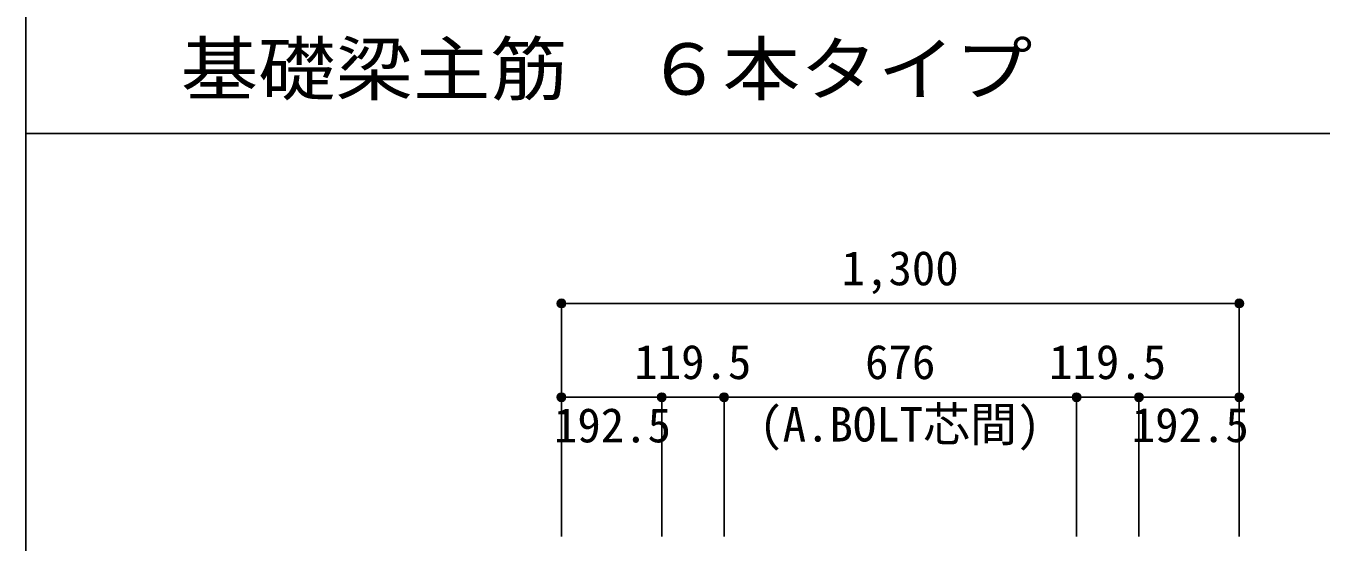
# Model space of a CAD drawing. Units: millimetres at full size, sheet at 1:30. Extents: x -5973 to 5954, y -4195 to 4201.
# Drawn here: x -5973 to -3489, y -1006 to -15 of the extents above; entities that cross this region are included whole.
import ezdxf
from ezdxf.enums import TextEntityAlignment as Align

# ---------------------------------------------------------------- set-up
doc = ezdxf.new("R2010")
doc.units = ezdxf.units.MM
doc.header["$LTSCALE"] = 30
doc.header["$PDMODE"] = 32
doc.header["$PDSIZE"] = 15
for name, color, linetype in [('0-7_文字', 4, 'Continuous'), ('0-D_寸法', 4, 'Continuous'), ('6-7_文字', 7, 'Continuous'), ('F-0_枠', 6, 'Continuous')]:
    doc.layers.add(name, color=color, linetype=linetype)
doc.styles.add('ＭＳ ゴシック', font='')
doc.styles.get('ＭＳ ゴシック').set_extended_font_data('MS Gothic')

msp = doc.modelspace()

# ---------------------------------------------------------------- linework, layer by layer
at = {"layer": '0-D_寸法'}
for p, q in [((-4945.8, -547.85), (-4945.8, -727.85)), ((-4945.8, -547.85), (-4945.8, -727.85)), ((-4945.8, -547.85), (-3645.8, -547.85)), ((-3645.8, -547.85), (-3645.8, -727.85)), ((-4945.8, -727.85), (-4753.3, -727.85)), ((-4945.8, -727.85), (-4945.8, -994.89)), ((-4753.3, -727.85), (-4753.3, -994.89)), ((-4753.3, -727.85), (-4633.8, -727.85)), ((-4633.8, -727.85), (-4633.8, -994.89)), ((-4633.8, -727.85), (-3957.8, -727.85)), ((-3957.8, -727.85), (-3957.8, -994.89)), ((-3957.8, -727.85), (-3838.3, -727.85)), ((-3838.3, -727.85), (-3838.3, -994.89)), ((-3838.3, -727.85), (-3645.8, -727.85)), ((-3645.8, -727.85), (-3645.8, -994.89)), ((-3645.8, -727.85), (-3645.8, -994.89))]:
    msp.add_line(p, q, dxfattribs=at)
for centre, radius in [((-4945.8, -547.85), 8), ((-4945.8, -547.85), 7.2), ((-4945.8, -547.85), 6.4), ((-4945.8, -547.85), 5.6), ((-4945.8, -547.85), 4.8), ((-4945.8, -547.85), 4), ((-4945.8, -547.85), 3.2), ((-4945.8, -547.85), 2.4), ((-4945.8, -547.85), 1.6), ((-3645.8, -547.85), 8), ((-3645.8, -547.85), 7.2), ((-3645.8, -547.85), 6.4), ((-3645.8, -547.85), 5.6), ((-3645.8, -547.85), 4.8), ((-3645.8, -547.85), 4), ((-3645.8, -547.85), 3.2), ((-3645.8, -547.85), 2.4), ((-3645.8, -547.85), 1.6), ((-4945.8, -547.85), 0.8), ((-3645.8, -547.85), 0.8), ((-4945.8, -727.85), 8), ((-4753.3, -727.85), 8), ((-4633.8, -727.85), 8), ((-3957.8, -727.85), 8), ((-3838.3, -727.85), 8), ((-3645.8, -727.85), 8), ((-4945.8, -727.85), 7.2), ((-4945.8, -727.85), 6.4), ((-4945.8, -727.85), 5.6), ((-4945.8, -727.85), 4.8), ((-4945.8, -727.85), 4), ((-4945.8, -727.85), 3.2), ((-4945.8, -727.85), 2.4), ((-4945.8, -727.85), 1.6), ((-4945.8, -727.85), 0.8), ((-4753.3, -727.85), 7.2), ((-4753.3, -727.85), 6.4), ((-4753.3, -727.85), 5.6), ((-4753.3, -727.85), 4.8), ((-4753.3, -727.85), 4), ((-4753.3, -727.85), 3.2), ((-4753.3, -727.85), 2.4), ((-4753.3, -727.85), 1.6), ((-4753.3, -727.85), 0.8), ((-4633.8, -727.85), 7.2), ((-4633.8, -727.85), 6.4), ((-4633.8, -727.85), 5.6), ((-4633.8, -727.85), 4.8), ((-4633.8, -727.85), 4), ((-4633.8, -727.85), 3.2), ((-4633.8, -727.85), 2.4), ((-4633.8, -727.85), 1.6), ((-4633.8, -727.85), 0.8), ((-3957.8, -727.85), 7.2), ((-3957.8, -727.85), 6.4), ((-3957.8, -727.85), 5.6), ((-3957.8, -727.85), 4.8), ((-3957.8, -727.85), 4), ((-3957.8, -727.85), 3.2), ((-3957.8, -727.85), 2.4), ((-3957.8, -727.85), 1.6), ((-3957.8, -727.85), 0.8), ((-3838.3, -727.85), 7.2), ((-3838.3, -727.85), 6.4), ((-3838.3, -727.85), 5.6), ((-3838.3, -727.85), 4.8), ((-3838.3, -727.85), 4), ((-3838.3, -727.85), 3.2), ((-3838.3, -727.85), 2.4), ((-3838.3, -727.85), 1.6), ((-3838.3, -727.85), 0.8), ((-3645.8, -727.85), 7.2), ((-3645.8, -727.85), 6.4), ((-3645.8, -727.85), 5.6), ((-3645.8, -727.85), 4.8), ((-3645.8, -727.85), 4), ((-3645.8, -727.85), 3.2), ((-3645.8, -727.85), 2.4), ((-3645.8, -727.85), 1.6), ((-3645.8, -727.85), 0.8)]:
    msp.add_circle(centre, radius, dxfattribs=at)
at = {"layer": '0-D_寸法', "color": 7}
for p in [(-4945.8, -547.85), (-4945.8, -547.85), (-3645.8, -547.85), (-4945.8, -727.85), (-4753.3, -727.85), (-4633.8, -727.85), (-3957.8, -727.85), (-3838.3, -727.85), (-3645.8, -727.85)]:
    msp.add_point(p, dxfattribs=at)
at = {"layer": 'F-0_枠'}
msp.add_line((-5972.88, 4201.15), (-5972.88, -4195.24), dxfattribs=at)
at = {"layer": 'F-0_枠', "color": 2}
msp.add_line((-5972.88, -222.05), (3723.6, -222.05), dxfattribs=at)

# ---------------------------------------------------------------- texts
at = {"layer": '0-7_文字', "style": 'ＭＳ ゴシック'}
msp.add_text('(A.BOLT芯間)', height=65.98, dxfattribs=at).set_placement((-4566.31, -832.62), align=Align.BOTTOM_LEFT)
at = {"layer": '0-D_寸法', "style": 'ＭＳ ゴシック'}
for s, p in [('1,300', (-4408.3, -532.85)), ('119.5', (-4806.05, -712.85)), ('676', (-4363.3, -712.85)), ('119.5', (-4010.55, -712.85)), ('192.5', (-4960.12, -834.32)), ('192.5', (-3851.9, -833.81))]:
    msp.add_text(s, height=65.98, dxfattribs=at).set_placement(p, align=Align.BOTTOM_LEFT)
at = {"layer": '6-7_文字', "color": 2, "style": 'ＭＳ ゴシック', "width": 1.1}
msp.add_text('\u3000\u3000基礎梁主筋\u3000６本タイプ', height=98.97, dxfattribs=at).set_placement((-5972.88, -177.05), align=Align.BOTTOM_LEFT)

doc.saveas('drawing.dxf')
